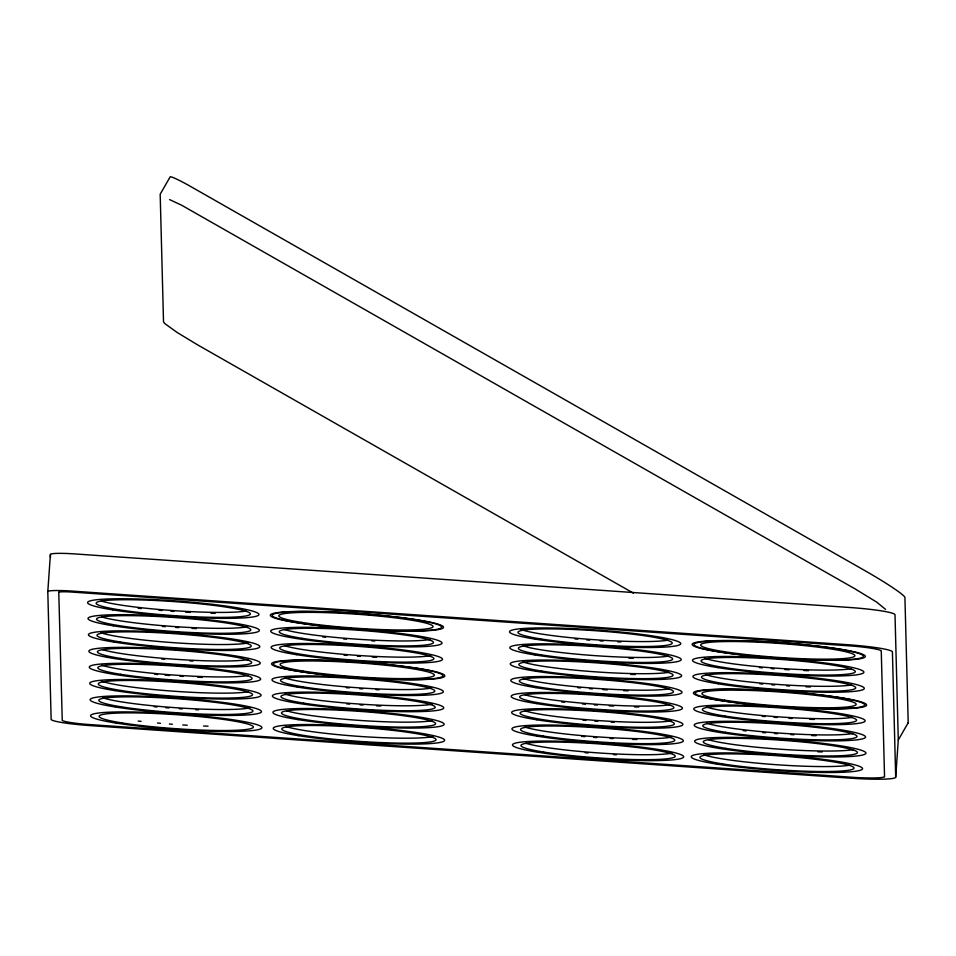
<?xml version="1.0" encoding="UTF-8"?>
<svg xmlns="http://www.w3.org/2000/svg" width="956" height="956" viewBox="0 0 956 956"><rect width="100%" height="100%" fill="white"/><g stroke="black" fill="none" stroke-linecap="round" stroke-linejoin="round"><path stroke-width="1.43" d="M47.8 591.621L50.405 554.456A24.402 2.211 4 0 1 74.676 553.918L849.561 607.478A45.458 4.123 4 0 1 895.007 614.756L898.293 739.992L895.688 777.168A45.458 4.123 4 0 1 850.458 778.172L90.665 725.64A39.519 3.585 4 0 1 51.146 719.318L47.8 591.621A24.402 2.211 4 0 1 72.082 591.083L846.956 644.655A45.458 4.123 4 0 1 892.414 651.92L895.688 777.168M898.293 739.992L908.2 722.748L904.926 597.512A45.458 3.537 29.9 0 0 865.359 570.899L191.212 186.814A24.402 1.9 29.9 0 0 170.096 176.968L160.178 194.211L163.524 321.909L164.719 323.498L177.027 332.401L197.916 345.044L633.422 593.162M169.606 199.613L181.628 205.217L855.178 588.956L876.724 602.137L885.591 609.414M522.717 645.718L529.194 647.582A77.281 7.003 4 0 0 602.782 656.151A77.281 7.003 4 0 0 668.375 656.091M50.405 554.456L50.477 557.42M849.788 765.159A77.281 7.003 4 0 1 775.782 764.669A77.281 7.003 4 0 1 703.807 754.786M248.058 642.922A77.281 7.003 4 0 1 174.661 642.755A77.281 7.003 4 0 1 101.001 632.753M814.261 719.45A85.837 7.779 4 0 1 809.792 719.306M791.95 718.482A85.837 7.779 4 0 1 788.963 718.303M777.061 717.526A85.837 7.779 4 0 1 774.073 717.299M765.135 716.582A85.837 7.779 4 0 1 762.195 716.331M376.64 657.298A85.837 7.779 4 0 1 372.243 657.071M360.328 656.366A85.837 7.779 4 0 1 357.365 656.163M346.932 655.386A85.837 7.779 4 0 1 343.945 655.135M620.862 641.966A85.837 7.779 4 0 1 617.815 641.846M603.105 641.058A85.837 7.779 4 0 1 600.117 640.867M589.709 640.15A85.837 7.779 4 0 1 586.721 639.911M577.818 639.17A85.837 7.779 4 0 1 574.915 638.907M215.243 613.298A85.837 7.779 4 0 1 210.989 613.214M190.196 612.402A85.837 7.779 4 0 1 185.751 612.163M173.837 611.41A85.837 7.779 4 0 1 170.873 611.207M161.911 610.514A85.837 7.779 4 0 1 158.947 610.263M141.046 608.554A85.837 7.779 4 0 1 138.094 608.231M810.437 686.946A85.837 7.779 4 0 1 805.908 686.778M789.608 685.99A85.837 7.779 4 0 1 786.621 685.811M774.718 685.01A85.837 7.779 4 0 1 771.731 684.783M762.816 684.054A85.837 7.779 4 0 1 759.889 683.791M192.933 661.086A85.837 7.779 4 0 1 189.993 660.943M164.671 659.246A85.837 7.779 4 0 1 161.695 659.007M198.537 709.794A85.837 7.779 4 0 1 195.657 709.663M182.333 708.922A85.837 7.779 4 0 1 179.346 708.731M168.937 707.978A85.837 7.779 4 0 1 165.95 707.751M157.095 706.986A85.837 7.779 4 0 1 154.203 706.723M635.083 674.53A85.837 7.779 4 0 1 630.733 674.41M196.41 628.594A85.837 7.779 4 0 1 192.072 628.391M178.712 627.626A85.837 7.779 4 0 1 175.737 627.435M165.316 626.67A85.837 7.779 4 0 1 162.329 626.431M374.764 641.022A85.837 7.779 4 0 1 371.824 640.867M346.502 639.182A85.837 7.779 4 0 1 343.527 638.931M325.649 637.258A85.837 7.779 4 0 1 322.662 636.935M628.188 690.806A85.837 7.779 4 0 1 623.659 690.65M607.359 689.85A85.837 7.779 4 0 1 602.878 689.587M592.469 688.87A85.837 7.779 4 0 1 589.482 688.643M580.567 687.914A85.837 7.779 4 0 1 577.639 687.651M633.231 658.29A85.837 7.779 4 0 1 628.833 658.158M380.787 706.042A85.837 7.779 4 0 1 376.461 705.839M363.089 705.074A85.837 7.779 4 0 1 360.113 704.883M349.693 704.118A85.837 7.779 4 0 1 346.705 703.879M816.161 735.69A85.837 7.779 4 0 1 811.716 735.558M793.862 734.77A85.837 7.779 4 0 1 790.887 734.602M777.491 733.73A85.837 7.779 4 0 1 774.503 733.503M765.565 732.786A85.837 7.779 4 0 1 762.625 732.535M746.182 730.922A85.837 7.779 4 0 1 743.254 730.587M808.513 670.694A85.837 7.779 4 0 1 803.96 670.515M789.19 669.786A85.837 7.779 4 0 1 784.709 669.511M774.3 668.806A85.837 7.779 4 0 1 771.313 668.579M762.386 667.85A85.837 7.779 4 0 1 759.47 667.587M638.751 706.998A85.837 7.779 4 0 1 634.497 706.902M613.704 706.09A85.837 7.779 4 0 1 609.271 705.851M597.345 705.11A85.837 7.779 4 0 1 594.381 704.895M585.419 704.202A85.837 7.779 4 0 1 582.455 703.951M564.566 702.242A85.837 7.779 4 0 1 561.602 701.919M202.254 677.398A85.837 7.779 4 0 1 197.677 677.207M182.966 676.43A85.837 7.779 4 0 1 179.979 676.239M169.571 675.51A85.837 7.779 4 0 1 165.089 675.163M157.692 674.542A85.837 7.779 4 0 1 154.788 674.279M378.935 689.778A85.837 7.779 4 0 1 376.031 689.635M362.671 688.87A85.837 7.779 4 0 1 359.695 688.678M349.275 687.914A85.837 7.779 4 0 1 346.287 687.675M614.134 722.294A85.837 7.779 4 0 1 611.171 722.139M597.775 721.314A85.837 7.779 4 0 1 594.799 721.099M585.849 720.406A85.837 7.779 4 0 1 582.873 720.155M636.792 739.514A85.837 7.779 4 0 1 632.43 739.406M613.083 738.594A85.837 7.779 4 0 1 610.119 738.438M596.723 737.578A85.837 7.779 4 0 1 593.748 737.363M584.785 736.658A85.837 7.779 4 0 1 581.834 736.407M822.28 751.918A85.837 7.779 4 0 1 818.025 751.822M208.061 726.178A85.837 7.779 4 0 1 203.532 726.01M187.233 725.222A85.837 7.779 4 0 1 182.751 724.947M172.343 724.242A85.837 7.779 4 0 1 169.355 724.015M160.429 723.286A85.837 7.779 4 0 1 157.513 723.023M141.058 721.374A85.837 7.779 4 0 1 138.166 721.051M616.441 754.774A85.837 7.779 4 0 1 613.501 754.631M588.191 752.934A85.837 7.779 4 0 1 585.203 752.695M668.806 672.295A77.281 7.003 4 0 1 594.787 671.793A77.281 7.003 4 0 1 522.824 661.91M432.447 720.537A77.281 7.003 4 0 1 360.723 720.489A77.281 7.003 4 0 1 286.477 710.738M248.488 659.413A77.281 7.003 4 0 1 176.776 659.365A77.281 7.003 4 0 1 102.519 649.614M246.146 611.015A77.281 7.003 4 0 1 173.813 610.633A77.281 7.003 4 0 1 101.252 601.001M667.957 640.173A77.281 7.003 4 0 1 592.278 639.552A77.281 7.003 4 0 1 521.032 629.43M247.628 626.718A77.281 7.003 4 0 1 175.916 626.67A77.281 7.003 4 0 1 101.671 616.907M669.236 688.786A77.281 7.003 4 0 1 595.23 688.296A77.281 7.003 4 0 1 523.255 678.402M851.485 684.926A77.281 7.003 4 0 1 777.479 684.424A77.281 7.003 4 0 1 705.504 674.542M853.182 749.624A77.281 7.003 4 0 1 780.849 749.253A77.281 7.003 4 0 1 708.288 739.609M430.738 655.541A77.281 7.003 4 0 1 359.026 655.493A77.281 7.003 4 0 1 284.769 645.742M430.32 639.337A77.281 7.003 4 0 1 358.596 639.289A77.281 7.003 4 0 1 284.35 629.538M248.249 691.75A77.281 7.003 4 0 1 172.57 691.128A77.281 7.003 4 0 1 101.336 681.007M669.654 704.703A77.281 7.003 4 0 1 597.321 704.321A77.281 7.003 4 0 1 524.76 694.689M431.586 687.95A77.281 7.003 4 0 1 358.189 687.794A77.281 7.003 4 0 1 284.529 677.792M852.334 717.335A77.281 7.003 4 0 1 778.327 716.833A77.281 7.003 4 0 1 706.353 706.95M247.831 675.545A77.281 7.003 4 0 1 173.825 675.044A77.281 7.003 4 0 1 101.85 665.161M432.016 704.166A77.281 7.003 4 0 1 358.608 703.998A77.281 7.003 4 0 1 284.96 693.996M671.148 720.693A77.281 7.003 4 0 1 599.436 720.645A77.281 7.003 4 0 1 525.179 710.894M852.764 733.539A77.281 7.003 4 0 1 778.746 733.037A77.281 7.003 4 0 1 706.771 723.154M671.578 737.076A77.281 7.003 4 0 1 598.181 736.909A77.281 7.003 4 0 1 524.521 726.907M249.755 707.906A77.281 7.003 4 0 1 176.358 707.751A77.281 7.003 4 0 1 102.698 697.737M432.865 736.574A77.281 7.003 4 0 1 359.456 736.407A77.281 7.003 4 0 1 285.808 726.405M671.996 753.101A77.281 7.003 4 0 1 600.284 753.053A77.281 7.003 4 0 1 526.027 743.302M851.055 668.722A77.281 7.003 4 0 1 777.049 668.22A77.281 7.003 4 0 1 705.074 658.337M908.2 722.748A45.458 3.537 29.9 0 1 907.877 723.095M58.77 592.218L62.248 720.43A28.644 2.593 4 0 0 86.912 724.373L854.927 777.455A34.571 3.131 4 0 0 884.551 776.81L881.253 650.737A34.571 3.131 4 0 0 851.485 645.981L70.35 591.967A13.515 1.231 4 0 0 58.77 592.218M357.664 613.501L335.508 612.234A85.837 7.779 4 0 0 272.233 615.401A85.837 7.779 4 0 0 335.903 627.327L358.07 629.132A85.837 7.779 4 0 0 443.5 627.232A85.837 7.779 4 0 0 357.664 613.501M779.487 642.659L757.331 641.392A85.837 7.779 4 0 0 694.056 644.559A85.837 7.779 4 0 0 757.726 656.497L779.893 658.29A85.837 7.779 4 0 0 865.323 656.402A85.837 7.779 4 0 0 779.487 642.659M378.325 630.267L356.17 629A85.837 7.779 4 0 1 270.333 615.27A85.837 7.779 4 0 1 355.763 613.37L377.931 615.174A85.837 7.779 4 0 1 441.6 627.1A85.837 7.779 4 0 1 378.325 630.267M800.148 659.425L777.993 658.158A85.837 7.779 4 0 1 692.156 644.428A85.837 7.779 4 0 1 777.587 642.528L799.754 644.332A85.837 7.779 4 0 1 863.423 656.27A85.837 7.779 4 0 1 800.148 659.425M358.942 662.114L336.787 660.847A85.837 7.779 4 0 0 273.512 664.014A85.837 7.779 4 0 0 337.181 675.94L359.348 677.744A85.837 7.779 4 0 0 444.779 675.844A85.837 7.779 4 0 0 358.942 662.114M780.765 691.284L758.598 690.017A85.837 7.779 4 0 0 695.335 693.172A85.837 7.779 4 0 0 758.992 705.11L781.172 706.902A85.837 7.779 4 0 0 866.602 705.014A85.837 7.779 4 0 0 780.765 691.284M379.604 678.88L357.448 677.613A85.837 7.779 4 0 1 271.612 663.882A85.837 7.779 4 0 1 357.042 661.982L379.209 663.787A85.837 7.779 4 0 1 442.879 675.713A85.837 7.779 4 0 1 379.604 678.88M801.427 708.038L779.271 706.771A85.837 7.779 4 0 1 693.423 693.04A85.837 7.779 4 0 1 778.853 691.152L801.032 692.945A85.837 7.779 4 0 1 864.69 704.883A85.837 7.779 4 0 1 801.427 708.038M296.408 654.645A85.837 7.779 4 0 0 439.581 661.05A85.837 7.779 4 0 0 334.445 644.225A85.837 7.779 4 0 0 296.408 654.645M534.703 639.05A85.837 7.779 4 0 0 677.876 645.455A85.837 7.779 4 0 0 572.74 628.642A85.837 7.779 4 0 0 534.703 639.05M112.88 609.892A85.837 7.779 4 0 0 256.053 616.297A85.837 7.779 4 0 0 150.929 599.472A85.837 7.779 4 0 0 112.88 609.892M718.219 683.803A85.837 7.779 4 0 0 861.392 690.208A85.837 7.779 4 0 0 756.268 673.383A85.837 7.779 4 0 0 718.219 683.803M114.146 658.505A85.837 7.779 4 0 0 257.331 664.91A85.837 7.779 4 0 0 152.195 648.084A85.837 7.779 4 0 0 114.146 658.505M115.425 707.01A85.837 7.779 4 0 0 258.598 713.403A85.837 7.779 4 0 0 153.462 696.589A85.837 7.779 4 0 0 115.425 707.01M535.539 671.172A85.837 7.779 4 0 0 678.712 677.577A85.837 7.779 4 0 0 573.588 660.751A85.837 7.779 4 0 0 535.539 671.172M113.298 625.81A85.837 7.779 4 0 0 256.471 632.215A85.837 7.779 4 0 0 151.347 615.389A85.837 7.779 4 0 0 113.298 625.81M113.716 642.014A85.837 7.779 4 0 0 256.889 648.419A85.837 7.779 4 0 0 151.765 631.593A85.837 7.779 4 0 0 113.716 642.014M295.978 638.441A85.837 7.779 4 0 0 439.151 644.834A85.837 7.779 4 0 0 334.026 628.02A85.837 7.779 4 0 0 295.978 638.441M535.969 687.663A85.837 7.779 4 0 0 679.142 694.068A85.837 7.779 4 0 0 574.018 677.254A85.837 7.779 4 0 0 535.969 687.663M535.121 654.968A85.837 7.779 4 0 0 678.294 661.373A85.837 7.779 4 0 0 573.158 644.547A85.837 7.779 4 0 0 535.121 654.968M297.675 703.258A85.837 7.779 4 0 0 440.847 709.663A85.837 7.779 4 0 0 335.723 692.837A85.837 7.779 4 0 0 297.675 703.258M719.498 732.416A85.837 7.779 4 0 0 862.671 738.821A85.837 7.779 4 0 0 757.546 721.995A85.837 7.779 4 0 0 719.498 732.416M719.067 716.211A85.837 7.779 4 0 0 862.24 722.617A85.837 7.779 4 0 0 757.116 705.791A85.837 7.779 4 0 0 719.067 716.211M717.801 667.599A85.837 7.779 4 0 0 860.974 674.004A85.837 7.779 4 0 0 755.849 657.178A85.837 7.779 4 0 0 717.801 667.599M536.388 703.58A85.837 7.779 4 0 0 679.561 709.985A85.837 7.779 4 0 0 574.437 693.172A85.837 7.779 4 0 0 536.388 703.58M114.565 674.422A85.837 7.779 4 0 0 257.738 680.827A85.837 7.779 4 0 0 152.613 664.002A85.837 7.779 4 0 0 114.565 674.422M297.256 687.053A85.837 7.779 4 0 0 440.429 693.458A85.837 7.779 4 0 0 335.293 676.633A85.837 7.779 4 0 0 297.256 687.053M114.995 690.626A85.837 7.779 4 0 0 258.168 697.032A85.837 7.779 4 0 0 153.044 680.206A85.837 7.779 4 0 0 114.995 690.626M536.818 719.784A85.837 7.779 4 0 0 679.991 726.19A85.837 7.779 4 0 0 574.855 709.376A85.837 7.779 4 0 0 536.818 719.784M537.236 736.168A85.837 7.779 4 0 0 680.421 742.573A85.837 7.779 4 0 0 575.285 725.747A85.837 7.779 4 0 0 537.236 736.168M298.105 719.629A85.837 7.779 4 0 0 441.278 726.034A85.837 7.779 4 0 0 336.154 709.221A85.837 7.779 4 0 0 298.105 719.629M719.916 748.512A85.837 7.779 4 0 0 863.089 754.905A85.837 7.779 4 0 0 757.965 738.092A85.837 7.779 4 0 0 719.916 748.512M115.843 723.035A85.837 7.779 4 0 0 259.016 729.44A85.837 7.779 4 0 0 153.892 712.614A85.837 7.779 4 0 0 115.843 723.035M537.666 752.193A85.837 7.779 4 0 0 680.839 758.598A85.837 7.779 4 0 0 575.703 741.784A85.837 7.779 4 0 0 537.666 752.193M298.523 735.666A85.837 7.779 4 0 0 441.696 742.071A85.837 7.779 4 0 0 336.572 725.245A85.837 7.779 4 0 0 298.523 735.666M716.522 764.047A85.837 7.779 4 0 0 859.695 770.44A85.837 7.779 4 0 0 754.571 753.627A85.837 7.779 4 0 0 716.522 764.047M121.448 706.866A77.281 7.003 4 0 0 250.341 712.638A77.281 7.003 4 0 0 155.697 697.498A77.281 7.003 4 0 0 121.448 706.866M120.181 658.373A77.281 7.003 4 0 0 249.074 664.133A77.281 7.003 4 0 0 154.43 648.993A77.281 7.003 4 0 0 120.181 658.373M120.599 674.291A77.281 7.003 4 0 0 249.48 680.051A77.281 7.003 4 0 0 154.848 664.91A77.281 7.003 4 0 0 120.599 674.291M121.018 690.495A77.281 7.003 4 0 0 249.91 696.255A77.281 7.003 4 0 0 155.266 681.114A77.281 7.003 4 0 0 121.018 690.495M121.866 722.903A77.281 7.003 4 0 0 250.759 728.663A77.281 7.003 4 0 0 156.115 713.523A77.281 7.003 4 0 0 121.866 722.903M304.127 719.498A77.281 7.003 4 0 0 433.02 725.269A77.281 7.003 4 0 0 338.376 710.129A77.281 7.003 4 0 0 304.127 719.498M118.903 609.761A77.281 7.003 4 0 0 247.795 615.521A77.281 7.003 4 0 0 153.151 600.38A77.281 7.003 4 0 0 118.903 609.761M723.405 651.55A77.281 7.003 4 0 0 852.298 657.31A77.281 7.003 4 0 0 757.654 642.169A77.281 7.003 4 0 0 723.405 651.55M724.254 683.671A77.281 7.003 4 0 0 853.134 689.431A77.281 7.003 4 0 0 758.502 674.291A77.281 7.003 4 0 0 724.254 683.671M119.321 625.678A77.281 7.003 4 0 0 248.213 631.438A77.281 7.003 4 0 0 153.569 616.297A77.281 7.003 4 0 0 119.321 625.678M302.861 671.004A77.281 7.003 4 0 0 431.754 676.764A77.281 7.003 4 0 0 337.11 661.624A77.281 7.003 4 0 0 302.861 671.004M303.279 686.922A77.281 7.003 4 0 0 432.172 692.682A77.281 7.003 4 0 0 337.528 677.541A77.281 7.003 4 0 0 303.279 686.922M303.697 703.126A77.281 7.003 4 0 0 432.59 708.886A77.281 7.003 4 0 0 337.946 693.745A77.281 7.003 4 0 0 303.697 703.126M304.546 735.534A77.281 7.003 4 0 0 433.438 741.294A77.281 7.003 4 0 0 338.806 726.154A77.281 7.003 4 0 0 304.546 735.534M723.823 667.467A77.281 7.003 4 0 0 852.716 673.227A77.281 7.003 4 0 0 758.072 658.087A77.281 7.003 4 0 0 723.823 667.467M543.271 736.036A77.281 7.003 4 0 0 672.164 741.796A77.281 7.003 4 0 0 577.52 726.656A77.281 7.003 4 0 0 543.271 736.036M119.751 641.882A77.281 7.003 4 0 0 248.632 647.642A77.281 7.003 4 0 0 154 632.502A77.281 7.003 4 0 0 119.751 641.882M301.582 622.392A77.281 7.003 4 0 0 430.475 628.152A77.281 7.003 4 0 0 335.843 613.011A77.281 7.003 4 0 0 301.582 622.392M302 638.309A77.281 7.003 4 0 0 430.893 644.069A77.281 7.003 4 0 0 336.249 628.928A77.281 7.003 4 0 0 302 638.309M302.431 654.513A77.281 7.003 4 0 0 431.323 660.273A77.281 7.003 4 0 0 336.679 645.133A77.281 7.003 4 0 0 302.431 654.513M541.144 654.836A77.281 7.003 4 0 0 670.037 660.596A77.281 7.003 4 0 0 575.393 645.455A77.281 7.003 4 0 0 541.144 654.836M540.726 638.919A77.281 7.003 4 0 0 669.618 644.679A77.281 7.003 4 0 0 574.974 629.538A77.281 7.003 4 0 0 540.726 638.919M541.992 687.531A77.281 7.003 4 0 0 670.885 693.303A77.281 7.003 4 0 0 576.253 678.163A77.281 7.003 4 0 0 541.992 687.531M542.41 703.449A77.281 7.003 4 0 0 671.303 709.209A77.281 7.003 4 0 0 576.659 694.068A77.281 7.003 4 0 0 542.41 703.449M542.841 719.653A77.281 7.003 4 0 0 671.733 725.413A77.281 7.003 4 0 0 577.089 710.272A77.281 7.003 4 0 0 542.841 719.653M724.684 700.162A77.281 7.003 4 0 0 853.577 705.922A77.281 7.003 4 0 0 758.933 690.782A77.281 7.003 4 0 0 724.684 700.162M725.939 748.369A77.281 7.003 4 0 0 854.831 754.141A77.281 7.003 4 0 0 760.187 739A77.281 7.003 4 0 0 725.939 748.369M543.689 752.061A77.281 7.003 4 0 0 672.582 757.833A77.281 7.003 4 0 0 577.938 742.681A77.281 7.003 4 0 0 543.689 752.061M725.102 716.08A77.281 7.003 4 0 0 853.983 721.84A77.281 7.003 4 0 0 759.351 706.699A77.281 7.003 4 0 0 725.102 716.08M725.52 732.284A77.281 7.003 4 0 0 854.413 738.044A77.281 7.003 4 0 0 759.769 722.903A77.281 7.003 4 0 0 725.52 732.284M722.545 763.904A77.281 7.003 4 0 0 851.438 769.676A77.281 7.003 4 0 0 756.805 754.535A77.281 7.003 4 0 0 722.545 763.904M541.562 671.04A77.281 7.003 4 0 0 670.455 676.8A77.281 7.003 4 0 0 575.811 661.66A77.281 7.003 4 0 0 541.562 671.04"/></g></svg>
